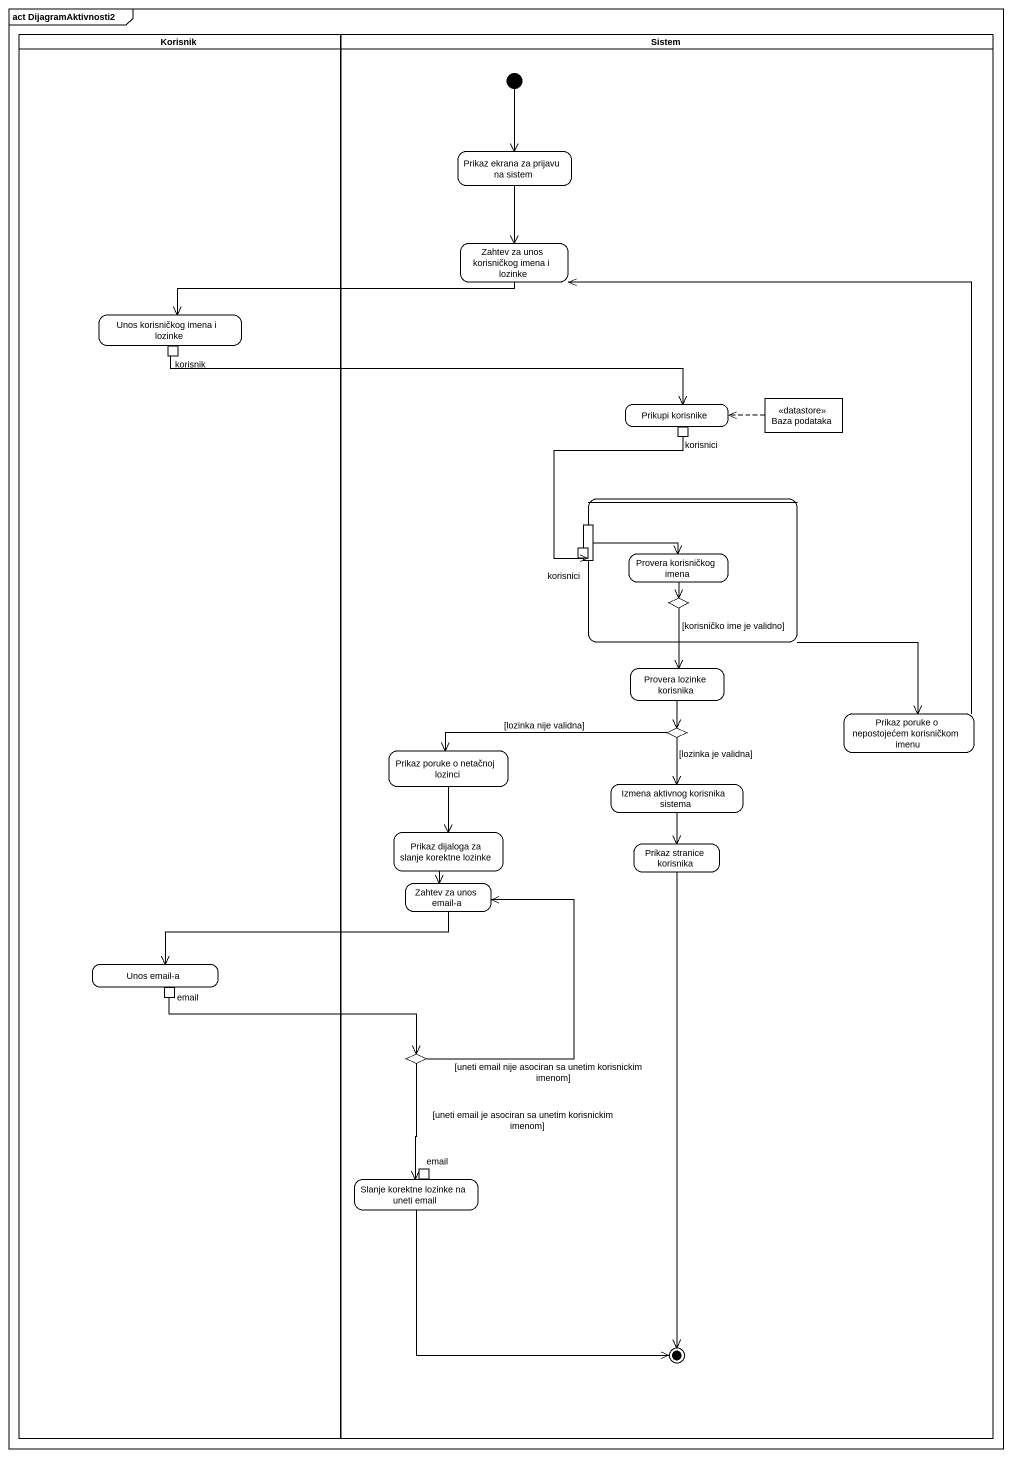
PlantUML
@startuml
mainframe act DijagramAktivnosti2
hide empty description
state Korisnik <<partition>> {
  state "Unos korisničkog imena i lozinke" as Unos_korisničkog_imena_i {
    state korisnik <<outputPin>>
  }
  state "Unos email-a" as Unos_email_a {
    state email <<outputPin>>
  }
}
state Sistem <<partition>> {
  state "Prikaz ekrana za prijavu na sistem" as Prikaz_ekrana_za_prijavu_na
  state "Zahtev za unos korisničkog imena i lozinke" as Zahtev_za_unos_korisničkog
  state "Baza podataka" as Baza_podataka <<datastore>>
  state "Prikupi korisnike" as Prikupi_korisnike {
    state korisnici <<outputPin>>
  }
  state " " as state1 {
    state "korisnici" as korisnici_2 <<inputPin>>
    state pin1 <<outputPin>>
    state "Provera korisničkog imena" as Provera_korisničkog_imena
    state choice1 <<choice>>
  }
  state "Provera lozinke korisnika" as Provera_lozinke_korisnika
  state choice2 <<choice>>
  state "Prikaz poruke o nepostojećem korisničkom imenu" as Prikaz_poruke_o
  state "Prikaz poruke o netačnoj lozinci" as Prikaz_poruke_o_netačnoj
  state "Izmena aktivnog korisnika sistema" as Izmena_aktivnog_korisnika
  state "Prikaz dijaloga za slanje korektne lozinke" as Prikaz_dijaloga_za_slanje
  state "Prikaz stranice korisnika" as Prikaz_stranice_korisnika
  state "Zahtev za unos email-a" as Zahtev_za_unos_email_a
  state choice3 <<choice>>
  state "Slanje korektne lozinke na uneti email" as Slanje_korektne_lozinke_na {
    state "email" as email_2 <<inputPin>>
  }
  [*] --> Prikaz_ekrana_za_prijavu_na
  Prikaz_stranice_korisnika --> [*]
  Slanje_korektne_lozinke_na --> [*]
}
Prikaz_ekrana_za_prijavu_na --> Zahtev_za_unos_korisničkog
Zahtev_za_unos_korisničkog -left-> Unos_korisničkog_imena_i
Unos_korisničkog_imena_i -right-> Prikupi_korisnike
Baza_podataka -left[dashed]-> Prikupi_korisnike
Prikupi_korisnike --> state1
state1 --> Prikaz_poruke_o
pin1 -right-> Provera_korisničkog_imena
Provera_korisničkog_imena --> choice1
choice1 --> Provera_lozinke_korisnika : [korisničko ime je validno]
Provera_lozinke_korisnika --> choice2
choice2 -left-> Prikaz_poruke_o_netačnoj : [lozinka nije validna]
choice2 --> Izmena_aktivnog_korisnika : [lozinka je validna]
Prikaz_poruke_o -up-> Zahtev_za_unos_korisničkog
Prikaz_poruke_o_netačnoj --> Prikaz_dijaloga_za_slanje
Izmena_aktivnog_korisnika --> Prikaz_stranice_korisnika
Prikaz_dijaloga_za_slanje --> Zahtev_za_unos_email_a
Zahtev_za_unos_email_a -left-> Unos_email_a
Unos_email_a -right-> choice3
choice3 -up-> Zahtev_za_unos_email_a : [uneti email nije asociran sa unetim korisnickim imenom]
choice3 --> Slanje_korektne_lozinke_na : [uneti email je asociran sa unetim korisnickim imenom]
@enduml
